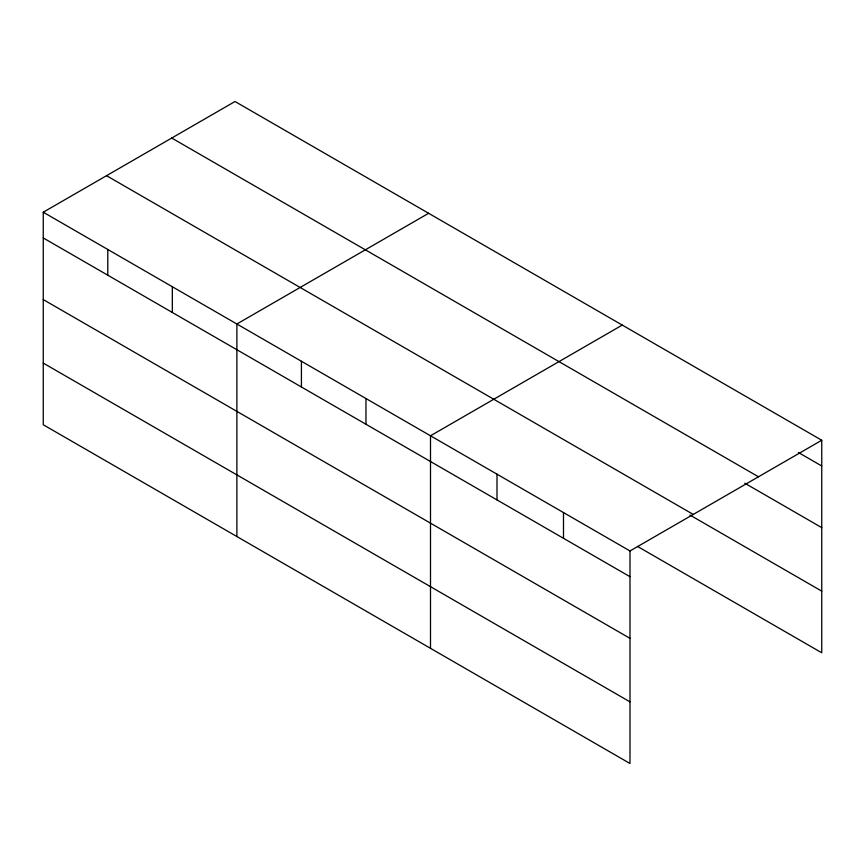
<?xml version="1.0" encoding="UTF-8"?>
<svg xmlns="http://www.w3.org/2000/svg" width="865" height="865" viewBox="0 0 865 865"><rect width="100%" height="100%" fill="white"/><g stroke="black" fill="none" stroke-linecap="round" stroke-linejoin="round"><path stroke-width="1.3" d="M43.25 212.217L629.99 550.962L629.99 763.492L43.25 424.747L43.25 212.217L235.01 101.508L821.75 440.253L821.75 652.783L637.418 546.366M428.629 213.287L236.88 323.997L236.88 536.527M622.259 325.078L430.5 435.787L430.5 648.317M629.99 550.962L821.75 440.253M798.417 452.514L821.75 465.986M171.724 138.032L758.475 476.788M744.754 483.178L821.75 527.628M106.525 175.681L693.276 514.437M689.924 515.032L821.75 591.141M43.25 237.94L629.99 576.696M43.25 299.582L629.99 638.338M43.25 363.095L629.99 701.85M563.493 512.577L563.493 538.3M496.997 474.182L496.997 499.905M365.96 398.527L365.96 424.261M301.42 361.267L301.42 386.99M172.33 286.737L172.33 312.47M107.79 249.477L107.79 275.2"/></g></svg>
